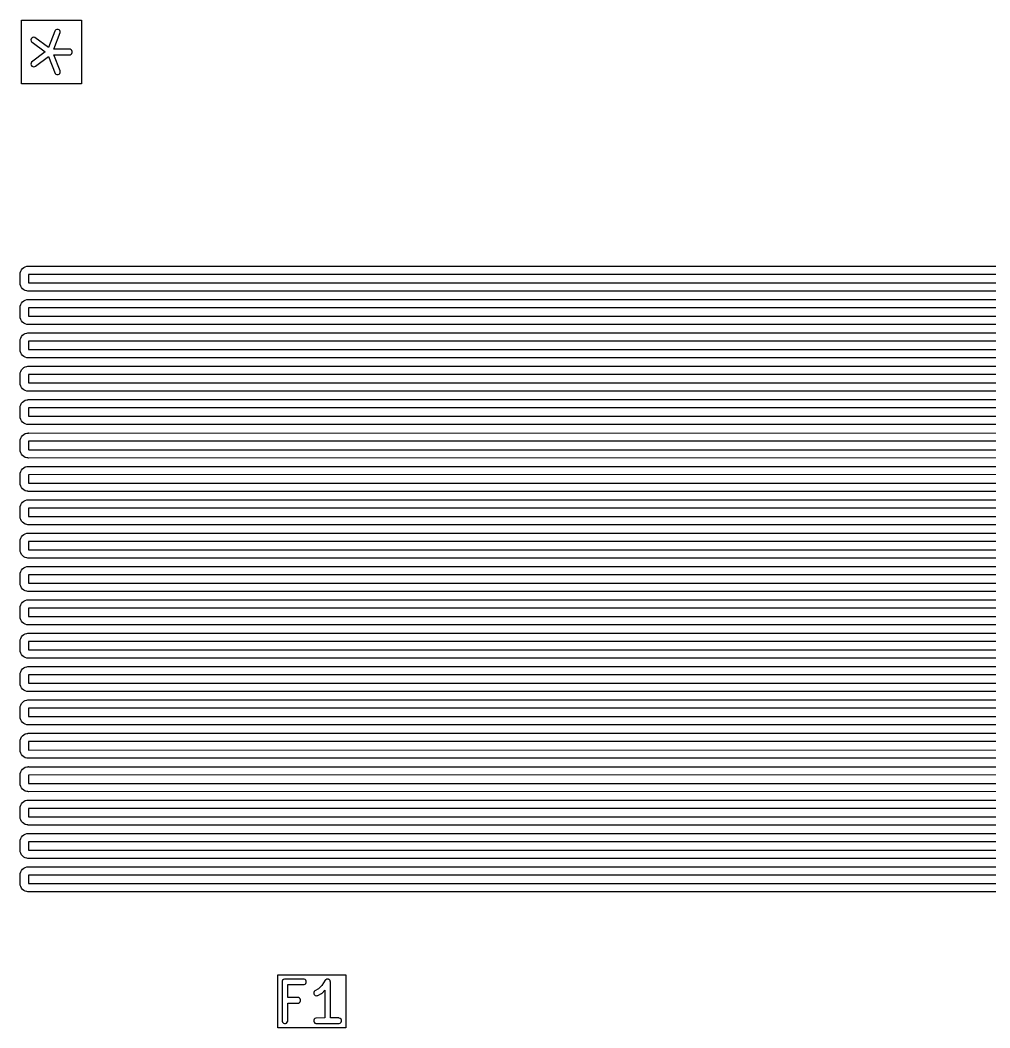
# Model space of a CAD drawing. Extents: x 3.6 to 38.5, y -23.2 to -2.8.
# Drawn here: x 3.6 to 21.03, y -23.2 to -5.08 of the extents above; entities that cross this region are included whole.
import ezdxf

# ---------------------------------------------------------------- set-up
doc = ezdxf.new("R2010")
doc.units = 0
doc.layers.add('BLACK', color=7, linetype='CONTINUOUS')

msp = doc.modelspace()

# ---------------------------------------------------------------- linework, layer by layer
at = {"layer": 'BLACK', "linetype": 'CONTINUOUS'}
for p, q in [((3.626821, -6.222965), (3.626821, -5.077035)), ((3.626821, -5.077035), (4.701977, -5.077035)), ((4.243702, -5.251625), (4.230076, -5.265587)), ((4.261633, -5.24394), (4.243702, -5.251625)), ((4.28114, -5.243702), (4.261633, -5.24394)), ((4.299255, -5.250948), (4.28114, -5.243702)), ((4.313217, -5.264574), (4.299255, -5.250948)), ((4.701977, -5.077035), (4.701977, -6.222965)), ((3.79833, -5.414095), (3.793488, -5.432993)), ((3.793488, -5.432993), (3.796247, -5.452305)), ((3.810036, -5.398487), (3.79833, -5.414095)), ((3.826823, -5.388547), (3.810036, -5.398487)), ((3.846135, -5.385788), (3.826823, -5.388547)), ((3.865033, -5.39063), (3.846135, -5.385788)), ((4.107515, -5.571501), (3.865033, -5.39063)), ((4.225561, -5.274287), (4.107515, -5.571501)), ((4.202491, -5.600743), (4.32114, -5.302012)), ((4.230076, -5.265587), (4.225561, -5.274287)), ((4.320902, -5.282504), (4.313217, -5.264574)), ((4.32114, -5.302012), (4.320902, -5.282504)), ((3.796247, -5.452305), (3.806187, -5.469092)), ((3.806187, -5.469092), (3.813414, -5.475714)), ((3.813414, -5.475714), (4.046573, -5.649631)), ((4.486271, -5.6), (4.202491, -5.600743)), ((4.496026, -5.600961), (4.486271, -5.6)), ((4.51405, -5.608427), (4.496026, -5.600961)), ((4.527844, -5.622221), (4.51405, -5.608427)), ((4.046573, -5.649631), (3.806187, -5.830908)), ((3.873414, -5.904286), (4.106769, -5.728312)), ((4.106769, -5.728312), (4.230076, -6.034413)), ((4.202086, -5.699808), (4.496026, -5.699039)), ((4.318409, -5.988574), (4.202086, -5.699808)), ((4.496026, -5.699039), (4.51405, -5.691573)), ((4.51405, -5.691573), (4.527844, -5.677779)), ((4.53531, -5.640245), (4.527844, -5.622221)), ((4.527844, -5.677779), (4.53531, -5.659755)), ((4.53531, -5.659755), (4.53531, -5.640245)), ((3.796247, -5.847695), (3.793488, -5.867007)), ((3.793488, -5.867007), (3.79833, -5.885905)), ((3.806187, -5.830908), (3.796247, -5.847695)), ((3.79833, -5.885905), (3.810036, -5.901513)), ((3.810036, -5.901513), (3.826823, -5.911453)), ((3.826823, -5.911453), (3.846135, -5.914212)), ((3.846135, -5.914212), (3.865033, -5.90937)), ((3.865033, -5.90937), (3.873414, -5.904286)), ((4.230076, -6.034413), (4.243702, -6.048375)), ((4.243702, -6.048375), (4.261633, -6.05606)), ((4.261633, -6.05606), (4.28114, -6.056298)), ((4.28114, -6.056298), (4.299255, -6.049052)), ((4.299255, -6.049052), (4.313217, -6.035426)), ((4.313217, -6.035426), (4.320902, -6.017496)), ((4.32114, -5.997988), (4.318409, -5.988574)), ((4.320902, -6.017496), (4.32114, -5.997988)), ((4.701977, -6.222965), (3.626821, -6.222965)), ((3.602882, -9.620736), (3.611418, -9.592597)), ((3.611418, -9.592597), (3.62528, -9.566664)), ((3.62528, -9.566664), (3.643934, -9.543934)), ((3.643934, -9.543934), (3.666664, -9.52528)), ((3.666664, -9.52528), (3.692597, -9.511418)), ((3.692597, -9.511418), (3.720736, -9.502882)), ((3.720736, -9.502882), (3.73831, -9.501151)), ((3.73831, -9.501151), (3.740211, -9.500642)), ((3.740211, -9.500642), (3.743481, -9.500641)), ((3.743481, -9.500641), (3.75, -9.5)), ((3.75, -9.5), (3.754463, -9.500641)), ((3.754463, -9.500641), (36.1, -9.5)), ((3.6, -9.65), (3.600642, -9.640211)), ((3.600586, -9.795922), (3.6, -9.65)), ((3.600642, -9.640211), (3.601151, -9.63831)), ((3.601151, -9.63831), (3.602882, -9.620736)), ((3.75, -9.65), (3.749413, -9.654077)), ((3.749413, -9.654077), (3.75, -9.8)), ((36.095536, -9.649358), (3.75, -9.65)), ((3.6, -9.8), (3.600586, -9.795922)), ((3.600628, -9.806379), (3.6, -9.8)), ((3.600642, -9.809789), (3.600628, -9.806379)), ((3.601151, -9.811689), (3.600642, -9.809789)), ((3.602882, -9.829264), (3.601151, -9.811689)), ((3.611418, -9.857403), (3.602882, -9.829264)), ((3.62528, -9.883336), (3.611418, -9.857403)), ((3.643934, -9.906066), (3.62528, -9.883336)), ((3.666664, -9.92472), (3.643934, -9.906066)), ((3.692597, -9.938582), (3.666664, -9.92472)), ((3.720736, -9.947118), (3.692597, -9.938582)), ((3.73831, -9.948848), (3.720736, -9.947118)), ((3.740211, -9.949358), (3.73831, -9.948848)), ((3.75, -9.95), (3.740211, -9.949358)), ((3.75, -9.8), (3.754463, -9.800641)), ((36.095536, -9.949358), (3.75, -9.95)), ((3.754463, -9.800641), (36.1, -9.8)), ((3.62528, -10.166664), (3.643934, -10.143934)), ((3.643934, -10.143934), (3.666664, -10.12528)), ((3.666664, -10.12528), (3.692597, -10.111418)), ((3.692597, -10.111418), (3.720736, -10.102882)), ((3.720736, -10.102882), (3.73831, -10.101151)), ((3.73831, -10.101151), (3.740211, -10.100642)), ((3.740211, -10.100642), (3.743481, -10.100641)), ((3.743481, -10.100641), (3.75, -10.1)), ((3.75, -10.1), (3.754463, -10.100641)), ((3.754463, -10.100641), (36.1, -10.1)), ((3.6, -10.25), (3.600642, -10.240211)), ((3.600586, -10.395922), (3.6, -10.25)), ((3.600642, -10.240211), (3.601151, -10.23831)), ((3.601151, -10.23831), (3.602882, -10.220736)), ((3.602882, -10.220736), (3.611418, -10.192597)), ((3.611418, -10.192597), (3.62528, -10.166664)), ((3.75, -10.25), (3.749413, -10.254077)), ((3.749413, -10.254077), (3.75, -10.4)), ((36.095536, -10.249358), (3.75, -10.25)), ((3.6, -10.4), (3.600586, -10.395922)), ((3.600628, -10.406379), (3.6, -10.4)), ((3.600642, -10.409789), (3.600628, -10.406379)), ((3.601151, -10.411689), (3.600642, -10.409789)), ((3.602882, -10.429264), (3.601151, -10.411689)), ((3.611418, -10.457403), (3.602882, -10.429264)), ((3.62528, -10.483336), (3.611418, -10.457403)), ((3.643934, -10.506066), (3.62528, -10.483336)), ((3.666664, -10.52472), (3.643934, -10.506066)), ((3.75, -10.4), (3.754463, -10.400641)), ((3.754463, -10.400641), (36.1, -10.4)), ((3.692597, -10.538582), (3.666664, -10.52472)), ((3.720736, -10.547118), (3.692597, -10.538582)), ((3.73831, -10.548848), (3.720736, -10.547118)), ((3.740211, -10.549358), (3.73831, -10.548848)), ((3.75, -10.55), (3.740211, -10.549358)), ((36.095536, -10.549358), (3.75, -10.55)), ((3.6, -10.85), (3.600642, -10.840211)), ((3.600586, -10.995922), (3.6, -10.85)), ((3.600642, -10.840211), (3.601151, -10.83831)), ((3.601151, -10.83831), (3.602882, -10.820736)), ((3.602882, -10.820736), (3.611418, -10.792597)), ((3.611418, -10.792597), (3.62528, -10.766664)), ((3.62528, -10.766664), (3.643934, -10.743934)), ((3.643934, -10.743934), (3.666664, -10.72528)), ((3.666664, -10.72528), (3.692597, -10.711418)), ((3.692597, -10.711418), (3.720736, -10.702882)), ((3.720736, -10.702882), (3.73831, -10.701151)), ((3.73831, -10.701151), (3.740211, -10.700642)), ((3.740211, -10.700642), (3.743481, -10.700641)), ((3.743481, -10.700641), (3.75, -10.7)), ((3.75, -10.85), (3.749413, -10.854077)), ((3.749413, -10.854077), (3.75, -11)), ((3.75, -10.7), (3.754463, -10.700641)), ((36.095536, -10.849358), (3.75, -10.85)), ((3.754463, -10.700641), (36.1, -10.7)), ((3.6, -11), (3.600586, -10.995922)), ((3.600628, -11.006379), (3.6, -11)), ((3.600642, -11.009789), (3.600628, -11.006379)), ((3.601151, -11.011689), (3.600642, -11.009789)), ((3.602882, -11.029264), (3.601151, -11.011689)), ((3.611418, -11.057403), (3.602882, -11.029264)), ((3.75, -11), (3.754463, -11.000641)), ((3.754463, -11.000641), (36.1, -11)), ((3.62528, -11.083336), (3.611418, -11.057403)), ((3.643934, -11.106066), (3.62528, -11.083336)), ((3.666664, -11.12472), (3.643934, -11.106066)), ((3.692597, -11.138582), (3.666664, -11.12472)), ((3.720736, -11.147118), (3.692597, -11.138582)), ((3.73831, -11.148848), (3.720736, -11.147118)), ((3.740211, -11.149358), (3.73831, -11.148848)), ((3.75, -11.15), (3.740211, -11.149358)), ((36.095536, -11.149358), (3.75, -11.15)), ((3.602882, -11.420736), (3.611418, -11.392597)), ((3.611418, -11.392597), (3.62528, -11.366664)), ((3.62528, -11.366664), (3.643934, -11.343934)), ((3.643934, -11.343934), (3.666664, -11.32528)), ((3.666664, -11.32528), (3.692597, -11.311418)), ((3.692597, -11.311418), (3.720736, -11.302882)), ((3.720736, -11.302882), (3.73831, -11.301151)), ((3.73831, -11.301151), (3.740211, -11.300642)), ((3.740211, -11.300642), (3.743481, -11.300641)), ((3.743481, -11.300641), (3.75, -11.3)), ((3.75, -11.3), (3.754463, -11.300641)), ((3.754463, -11.300641), (36.1, -11.3)), ((3.6, -11.45), (3.600642, -11.440211)), ((3.600586, -11.595922), (3.6, -11.45)), ((3.6, -11.6), (3.600586, -11.595922)), ((3.600642, -11.440211), (3.601151, -11.43831)), ((3.601151, -11.43831), (3.602882, -11.420736)), ((3.75, -11.45), (3.749413, -11.454077)), ((3.749413, -11.454077), (3.75, -11.6)), ((36.095536, -11.449358), (3.75, -11.45)), ((3.600628, -11.606379), (3.6, -11.6)), ((3.600642, -11.609789), (3.600628, -11.606379)), ((3.601151, -11.611689), (3.600642, -11.609789)), ((3.602882, -11.629264), (3.601151, -11.611689)), ((3.611418, -11.657403), (3.602882, -11.629264)), ((3.62528, -11.683336), (3.611418, -11.657403)), ((3.643934, -11.706066), (3.62528, -11.683336)), ((3.666664, -11.72472), (3.643934, -11.706066)), ((3.692597, -11.738582), (3.666664, -11.72472)), ((3.720736, -11.747118), (3.692597, -11.738582)), ((3.73831, -11.748848), (3.720736, -11.747118)), ((3.740211, -11.749358), (3.73831, -11.748848)), ((3.75, -11.75), (3.740211, -11.749358)), ((3.75, -11.6), (3.754463, -11.600641)), ((36.095536, -11.749358), (3.75, -11.75)), ((3.754463, -11.600641), (36.1, -11.6)), ((3.62528, -11.966664), (3.643934, -11.943934)), ((3.643934, -11.943934), (3.666664, -11.92528)), ((3.666664, -11.92528), (3.692597, -11.911418)), ((3.692597, -11.911418), (3.720736, -11.902882)), ((3.720736, -11.902882), (3.73831, -11.901151)), ((3.73831, -11.901151), (3.740211, -11.900642)), ((3.740211, -11.900642), (3.743481, -11.900641)), ((3.743481, -11.900641), (3.75, -11.9)), ((3.75, -11.9), (3.754463, -11.900641)), ((3.754463, -11.900641), (36.1, -11.9)), ((3.6, -12.05), (3.600642, -12.040211)), ((3.600586, -12.195922), (3.6, -12.05)), ((3.600642, -12.040211), (3.601151, -12.03831)), ((3.601151, -12.03831), (3.602882, -12.020736)), ((3.602882, -12.020736), (3.611418, -11.992597)), ((3.611418, -11.992597), (3.62528, -11.966664)), ((3.75, -12.05), (3.749413, -12.054077)), ((3.749413, -12.054077), (3.75, -12.2)), ((36.095536, -12.049358), (3.75, -12.05)), ((3.6, -12.2), (3.600586, -12.195922)), ((3.600628, -12.206379), (3.6, -12.2)), ((3.600642, -12.209789), (3.600628, -12.206379)), ((3.601151, -12.211689), (3.600642, -12.209789)), ((3.602882, -12.229264), (3.601151, -12.211689)), ((3.611418, -12.257403), (3.602882, -12.229264)), ((3.62528, -12.283336), (3.611418, -12.257403)), ((3.643934, -12.306066), (3.62528, -12.283336)), ((3.666664, -12.32472), (3.643934, -12.306066)), ((3.75, -12.2), (3.754463, -12.200641)), ((3.754463, -12.200641), (36.1, -12.2)), ((3.692597, -12.338582), (3.666664, -12.32472)), ((3.720736, -12.347118), (3.692597, -12.338582)), ((3.73831, -12.348848), (3.720736, -12.347118)), ((3.720736, -12.502882), (3.73831, -12.501151)), ((3.740211, -12.349358), (3.73831, -12.348848)), ((3.73831, -12.501151), (3.740211, -12.500642)), ((3.75, -12.35), (3.740211, -12.349358)), ((3.740211, -12.500642), (3.743481, -12.500641)), ((3.743481, -12.500641), (3.75, -12.5)), ((36.095536, -12.349358), (3.75, -12.35)), ((3.75, -12.5), (3.754463, -12.500641)), ((3.754463, -12.500641), (36.1, -12.5)), ((3.6, -12.65), (3.600642, -12.640211)), ((3.600586, -12.795922), (3.6, -12.65)), ((3.600642, -12.640211), (3.601151, -12.63831)), ((3.601151, -12.63831), (3.602882, -12.620736)), ((3.602882, -12.620736), (3.611418, -12.592597)), ((3.611418, -12.592597), (3.62528, -12.566664)), ((3.62528, -12.566664), (3.643934, -12.543934)), ((3.643934, -12.543934), (3.666664, -12.52528)), ((3.666664, -12.52528), (3.692597, -12.511418)), ((3.692597, -12.511418), (3.720736, -12.502882)), ((3.75, -12.65), (3.749413, -12.654077)), ((3.749413, -12.654077), (3.75, -12.8)), ((36.095536, -12.649358), (3.75, -12.65)), ((3.6, -12.8), (3.600586, -12.795922)), ((3.600628, -12.806379), (3.6, -12.8)), ((3.600642, -12.809789), (3.600628, -12.806379)), ((3.601151, -12.811689), (3.600642, -12.809789)), ((3.602882, -12.829264), (3.601151, -12.811689)), ((3.611418, -12.857403), (3.602882, -12.829264)), ((3.62528, -12.883336), (3.611418, -12.857403)), ((3.75, -12.8), (3.754463, -12.800641)), ((3.754463, -12.800641), (36.1, -12.8)), ((3.643934, -12.906066), (3.62528, -12.883336)), ((3.666664, -12.92472), (3.643934, -12.906066)), ((3.692597, -12.938582), (3.666664, -12.92472)), ((3.720736, -12.947118), (3.692597, -12.938582)), ((3.73831, -12.948848), (3.720736, -12.947118)), ((3.740211, -12.949358), (3.73831, -12.948848)), ((3.75, -12.95), (3.740211, -12.949358)), ((36.095536, -12.949358), (3.75, -12.95)), ((3.601151, -13.23831), (3.602882, -13.220736)), ((3.602882, -13.220736), (3.611418, -13.192597)), ((3.611418, -13.192597), (3.62528, -13.166664)), ((3.62528, -13.166664), (3.643934, -13.143934)), ((3.643934, -13.143934), (3.666664, -13.12528)), ((3.666664, -13.12528), (3.692597, -13.111418)), ((3.692597, -13.111418), (3.720736, -13.102882)), ((3.720736, -13.102882), (3.73831, -13.101151)), ((3.73831, -13.101151), (3.740211, -13.100642)), ((3.740211, -13.100642), (3.743481, -13.100641)), ((3.743481, -13.100641), (3.75, -13.1)), ((3.75, -13.1), (3.754463, -13.100641)), ((3.754463, -13.100641), (36.1, -13.1)), ((3.6, -13.25), (3.600642, -13.240211)), ((3.600586, -13.395922), (3.6, -13.25)), ((3.6, -13.4), (3.600586, -13.395922)), ((3.600628, -13.406379), (3.6, -13.4)), ((3.600642, -13.409789), (3.600628, -13.406379)), ((3.600642, -13.240211), (3.601151, -13.23831)), ((3.75, -13.25), (3.749413, -13.254077)), ((3.749413, -13.254077), (3.75, -13.4)), ((36.095536, -13.249358), (3.75, -13.25)), ((3.75, -13.4), (3.754463, -13.400641)), ((3.754463, -13.400641), (36.1, -13.4)), ((3.601151, -13.411689), (3.600642, -13.409789)), ((3.602882, -13.429264), (3.601151, -13.411689)), ((3.611418, -13.457403), (3.602882, -13.429264)), ((3.62528, -13.483336), (3.611418, -13.457403)), ((3.643934, -13.506066), (3.62528, -13.483336)), ((3.666664, -13.52472), (3.643934, -13.506066)), ((3.692597, -13.538582), (3.666664, -13.52472)), ((3.720736, -13.547118), (3.692597, -13.538582)), ((3.73831, -13.548848), (3.720736, -13.547118)), ((3.740211, -13.549358), (3.73831, -13.548848)), ((3.75, -13.55), (3.740211, -13.549358)), ((36.095536, -13.549358), (3.75, -13.55)), ((3.611418, -13.792597), (3.62528, -13.766664)), ((3.62528, -13.766664), (3.643934, -13.743934)), ((3.643934, -13.743934), (3.666664, -13.72528)), ((3.666664, -13.72528), (3.692597, -13.711418)), ((3.692597, -13.711418), (3.720736, -13.702882)), ((3.720736, -13.702882), (3.73831, -13.701151)), ((3.73831, -13.701151), (3.740211, -13.700642)), ((3.740211, -13.700642), (3.743481, -13.700641)), ((3.743481, -13.700641), (3.75, -13.7)), ((3.75, -13.7), (3.754463, -13.700641)), ((3.754463, -13.700641), (36.1, -13.7)), ((3.6, -13.85), (3.600642, -13.840211)), ((3.600586, -13.995922), (3.6, -13.85)), ((3.600642, -13.840211), (3.601151, -13.83831)), ((3.601151, -13.83831), (3.602882, -13.820736)), ((3.602882, -13.820736), (3.611418, -13.792597)), ((3.75, -13.85), (3.749413, -13.854077)), ((3.749413, -13.854077), (3.75, -14)), ((36.095536, -13.849358), (3.75, -13.85)), ((3.6, -14), (3.600586, -13.995922)), ((3.600628, -14.006379), (3.6, -14)), ((3.600642, -14.009789), (3.600628, -14.006379)), ((3.601151, -14.011689), (3.600642, -14.009789)), ((3.602882, -14.029264), (3.601151, -14.011689)), ((3.611418, -14.057403), (3.602882, -14.029264)), ((3.62528, -14.083336), (3.611418, -14.057403)), ((3.643934, -14.106066), (3.62528, -14.083336)), ((3.666664, -14.12472), (3.643934, -14.106066)), ((3.692597, -14.138582), (3.666664, -14.12472)), ((3.75, -14), (3.754463, -14.000641)), ((3.754463, -14.000641), (36.1, -14)), ((3.666664, -14.32528), (3.692597, -14.311418)), ((3.720736, -14.147118), (3.692597, -14.138582)), ((3.692597, -14.311418), (3.720736, -14.302882)), ((3.73831, -14.148848), (3.720736, -14.147118)), ((3.720736, -14.302882), (3.73831, -14.301151)), ((3.740211, -14.149358), (3.73831, -14.148848)), ((3.73831, -14.301151), (3.740211, -14.300642)), ((3.75, -14.15), (3.740211, -14.149358)), ((3.740211, -14.300642), (3.743481, -14.300641)), ((3.743481, -14.300641), (3.75, -14.3)), ((36.095536, -14.149358), (3.75, -14.15)), ((3.75, -14.3), (3.754463, -14.300641)), ((3.754463, -14.300641), (36.1, -14.3)), ((3.6, -14.45), (3.600642, -14.440211)), ((3.600586, -14.595922), (3.6, -14.45)), ((3.600642, -14.440211), (3.601151, -14.43831)), ((3.601151, -14.43831), (3.602882, -14.420736)), ((3.602882, -14.420736), (3.611418, -14.392597)), ((3.611418, -14.392597), (3.62528, -14.366664)), ((3.62528, -14.366664), (3.643934, -14.343934)), ((3.643934, -14.343934), (3.666664, -14.32528)), ((3.75, -14.45), (3.749413, -14.454077)), ((3.749413, -14.454077), (3.75, -14.6)), ((36.095536, -14.449358), (3.75, -14.45)), ((3.6, -14.6), (3.600586, -14.595922)), ((3.600628, -14.606379), (3.6, -14.6)), ((3.600642, -14.609789), (3.600628, -14.606379)), ((3.601151, -14.611689), (3.600642, -14.609789)), ((3.602882, -14.629264), (3.601151, -14.611689)), ((3.611418, -14.657403), (3.602882, -14.629264)), ((3.62528, -14.683336), (3.611418, -14.657403)), ((3.75, -14.6), (3.754463, -14.600641)), ((3.754463, -14.600641), (36.1, -14.6)), ((3.643934, -14.706066), (3.62528, -14.683336)), ((3.666664, -14.72472), (3.643934, -14.706066)), ((3.692597, -14.738582), (3.666664, -14.72472)), ((3.720736, -14.747118), (3.692597, -14.738582)), ((3.73831, -14.748848), (3.720736, -14.747118)), ((3.740211, -14.749358), (3.73831, -14.748848)), ((3.75, -14.75), (3.740211, -14.749358)), ((36.095536, -14.749358), (3.75, -14.75)), ((3.600642, -15.040211), (3.601151, -15.03831)), ((3.601151, -15.03831), (3.602882, -15.020736)), ((3.602882, -15.020736), (3.611418, -14.992597)), ((3.611418, -14.992597), (3.62528, -14.966664)), ((3.62528, -14.966664), (3.643934, -14.943934)), ((3.643934, -14.943934), (3.666664, -14.92528)), ((3.666664, -14.92528), (3.692597, -14.911418)), ((3.692597, -14.911418), (3.720736, -14.902882)), ((3.720736, -14.902882), (3.73831, -14.901151)), ((3.73831, -14.901151), (3.740211, -14.900642)), ((3.740211, -14.900642), (3.743481, -14.900641)), ((3.743481, -14.900641), (3.75, -14.9)), ((3.75, -14.9), (3.754463, -14.900641)), ((3.754463, -14.900641), (36.1, -14.9)), ((3.6, -15.05), (3.600642, -15.040211)), ((3.600586, -15.195922), (3.6, -15.05)), ((3.6, -15.2), (3.600586, -15.195922)), ((3.600628, -15.206379), (3.6, -15.2)), ((3.600642, -15.209789), (3.600628, -15.206379)), ((3.601151, -15.211689), (3.600642, -15.209789)), ((3.602882, -15.229264), (3.601151, -15.211689)), ((3.75, -15.05), (3.749413, -15.054077)), ((3.749413, -15.054077), (3.75, -15.2)), ((36.095536, -15.049358), (3.75, -15.05)), ((3.75, -15.2), (3.754463, -15.200641)), ((3.754463, -15.200641), (36.1, -15.2)), ((3.611418, -15.257403), (3.602882, -15.229264)), ((3.62528, -15.283336), (3.611418, -15.257403)), ((3.643934, -15.306066), (3.62528, -15.283336)), ((3.666664, -15.32472), (3.643934, -15.306066)), ((3.692597, -15.338582), (3.666664, -15.32472)), ((3.720736, -15.347118), (3.692597, -15.338582)), ((3.73831, -15.348848), (3.720736, -15.347118)), ((3.740211, -15.349358), (3.73831, -15.348848)), ((3.75, -15.35), (3.740211, -15.349358)), ((36.095536, -15.349358), (3.75, -15.35)), ((3.611418, -15.592597), (3.62528, -15.566664)), ((3.62528, -15.566664), (3.643934, -15.543934)), ((3.643934, -15.543934), (3.666664, -15.52528)), ((3.666664, -15.52528), (3.692597, -15.511418)), ((3.692597, -15.511418), (3.720736, -15.502882)), ((3.720736, -15.502882), (3.73831, -15.501151)), ((3.73831, -15.501151), (3.740211, -15.500642)), ((3.740211, -15.500642), (3.743481, -15.500641)), ((3.743481, -15.500641), (3.75, -15.5)), ((3.75, -15.5), (3.754463, -15.500641)), ((3.754463, -15.500641), (36.1, -15.5)), ((3.6, -15.65), (3.600642, -15.640211)), ((3.600586, -15.795922), (3.6, -15.65)), ((3.600642, -15.640211), (3.601151, -15.63831)), ((3.601151, -15.63831), (3.602882, -15.620736)), ((3.602882, -15.620736), (3.611418, -15.592597)), ((3.75, -15.65), (3.749413, -15.654077)), ((3.749413, -15.654077), (3.75, -15.8)), ((36.095536, -15.649358), (3.75, -15.65)), ((3.6, -15.8), (3.600586, -15.795922)), ((3.600628, -15.806379), (3.6, -15.8)), ((3.600642, -15.809789), (3.600628, -15.806379)), ((3.601151, -15.811689), (3.600642, -15.809789)), ((3.602882, -15.829264), (3.601151, -15.811689)), ((3.611418, -15.857403), (3.602882, -15.829264)), ((3.62528, -15.883336), (3.611418, -15.857403)), ((3.643934, -15.906066), (3.62528, -15.883336)), ((3.666664, -15.92472), (3.643934, -15.906066)), ((3.692597, -15.938582), (3.666664, -15.92472)), ((3.720736, -15.947118), (3.692597, -15.938582)), ((3.75, -15.8), (3.754463, -15.800641)), ((3.754463, -15.800641), (36.1, -15.8)), ((3.643934, -16.143934), (3.666664, -16.12528)), ((3.666664, -16.12528), (3.692597, -16.111418)), ((3.692597, -16.111418), (3.720736, -16.102882)), ((3.73831, -15.948848), (3.720736, -15.947118)), ((3.720736, -16.102882), (3.73831, -16.101151)), ((3.740211, -15.949358), (3.73831, -15.948848)), ((3.73831, -16.101151), (3.740211, -16.100642)), ((3.75, -15.95), (3.740211, -15.949358)), ((3.740211, -16.100642), (3.743481, -16.100641)), ((3.743481, -16.100641), (3.75, -16.1)), ((36.095536, -15.949358), (3.75, -15.95)), ((3.75, -16.1), (3.754463, -16.100641)), ((3.754463, -16.100641), (36.1, -16.1)), ((3.6, -16.25), (3.600642, -16.240211)), ((3.600586, -16.395922), (3.6, -16.25)), ((3.600642, -16.240211), (3.601151, -16.23831)), ((3.601151, -16.23831), (3.602882, -16.220736)), ((3.602882, -16.220736), (3.611418, -16.192597)), ((3.611418, -16.192597), (3.62528, -16.166664)), ((3.62528, -16.166664), (3.643934, -16.143934)), ((3.75, -16.25), (3.749413, -16.254077)), ((3.749413, -16.254077), (3.75, -16.4)), ((36.095536, -16.249358), (3.75, -16.25)), ((3.6, -16.4), (3.600586, -16.395922)), ((3.600628, -16.406379), (3.6, -16.4)), ((3.600642, -16.409789), (3.600628, -16.406379)), ((3.601151, -16.411689), (3.600642, -16.409789)), ((3.602882, -16.429264), (3.601151, -16.411689)), ((3.611418, -16.457403), (3.602882, -16.429264)), ((3.62528, -16.483336), (3.611418, -16.457403)), ((3.643934, -16.506066), (3.62528, -16.483336)), ((3.75, -16.4), (3.754463, -16.400641)), ((3.754463, -16.400641), (36.1, -16.4)), ((3.666664, -16.52472), (3.643934, -16.506066)), ((3.692597, -16.538582), (3.666664, -16.52472)), ((3.720736, -16.547118), (3.692597, -16.538582)), ((3.73831, -16.548848), (3.720736, -16.547118)), ((3.740211, -16.549358), (3.73831, -16.548848)), ((3.75, -16.55), (3.740211, -16.549358)), ((36.095536, -16.549358), (3.75, -16.55)), ((3.6, -16.85), (3.600642, -16.840211)), ((3.600586, -16.995922), (3.6, -16.85)), ((3.600642, -16.840211), (3.601151, -16.83831)), ((3.601151, -16.83831), (3.602882, -16.820736)), ((3.602882, -16.820736), (3.611418, -16.792597)), ((3.611418, -16.792597), (3.62528, -16.766664)), ((3.62528, -16.766664), (3.643934, -16.743934)), ((3.643934, -16.743934), (3.666664, -16.72528)), ((3.666664, -16.72528), (3.692597, -16.711418)), ((3.692597, -16.711418), (3.720736, -16.702882)), ((3.720736, -16.702882), (3.73831, -16.701151)), ((3.73831, -16.701151), (3.740211, -16.700642)), ((3.740211, -16.700642), (3.743481, -16.700641)), ((3.743481, -16.700641), (3.75, -16.7)), ((3.75, -16.85), (3.749413, -16.854077)), ((3.75, -16.7), (3.754463, -16.700641)), ((36.095536, -16.849358), (3.75, -16.85)), ((3.754463, -16.700641), (36.1, -16.7)), ((3.6, -17), (3.600586, -16.995922)), ((3.600628, -17.006379), (3.6, -17)), ((3.600642, -17.009789), (3.600628, -17.006379)), ((3.601151, -17.011689), (3.600642, -17.009789)), ((3.602882, -17.029264), (3.601151, -17.011689)), ((3.611418, -17.057403), (3.602882, -17.029264)), ((3.749413, -16.854077), (3.75, -17)), ((3.75, -17), (3.754463, -17.000641)), ((3.754463, -17.000641), (36.1, -17)), ((3.62528, -17.083336), (3.611418, -17.057403)), ((3.643934, -17.106066), (3.62528, -17.083336)), ((3.666664, -17.12472), (3.643934, -17.106066)), ((3.692597, -17.138582), (3.666664, -17.12472)), ((3.720736, -17.147118), (3.692597, -17.138582)), ((3.73831, -17.148848), (3.720736, -17.147118)), ((3.740211, -17.149358), (3.73831, -17.148848)), ((3.75, -17.15), (3.740211, -17.149358)), ((36.095536, -17.149358), (3.75, -17.15)), ((3.602882, -17.420736), (3.611418, -17.392597)), ((3.611418, -17.392597), (3.62528, -17.366664)), ((3.62528, -17.366664), (3.643934, -17.343934)), ((3.643934, -17.343934), (3.666664, -17.32528)), ((3.666664, -17.32528), (3.692597, -17.311418)), ((3.692597, -17.311418), (3.720736, -17.302882)), ((3.720736, -17.302882), (3.73831, -17.301151)), ((3.73831, -17.301151), (3.740211, -17.300642)), ((3.740211, -17.300642), (3.743481, -17.300641)), ((3.743481, -17.300641), (3.75, -17.3)), ((3.75, -17.3), (3.754463, -17.300641)), ((3.754463, -17.300641), (36.1, -17.3)), ((3.6, -17.45), (3.600642, -17.440211)), ((3.600586, -17.595922), (3.6, -17.45)), ((3.600642, -17.440211), (3.601151, -17.43831)), ((3.601151, -17.43831), (3.602882, -17.420736)), ((3.75, -17.45), (3.749413, -17.454077)), ((3.749413, -17.454077), (3.75, -17.6)), ((36.095536, -17.449358), (3.75, -17.45)), ((3.6, -17.6), (3.600586, -17.595922)), ((3.600628, -17.606379), (3.6, -17.6)), ((3.600642, -17.609789), (3.600628, -17.606379)), ((3.601151, -17.611689), (3.600642, -17.609789)), ((3.602882, -17.629264), (3.601151, -17.611689)), ((3.611418, -17.657403), (3.602882, -17.629264)), ((3.62528, -17.683336), (3.611418, -17.657403)), ((3.643934, -17.706066), (3.62528, -17.683336)), ((3.666664, -17.72472), (3.643934, -17.706066)), ((3.692597, -17.738582), (3.666664, -17.72472)), ((3.720736, -17.747118), (3.692597, -17.738582)), ((3.73831, -17.748848), (3.720736, -17.747118)), ((3.740211, -17.749358), (3.73831, -17.748848)), ((3.75, -17.75), (3.740211, -17.749358)), ((3.75, -17.6), (3.754463, -17.600641)), ((36.095536, -17.749358), (3.75, -17.75)), ((3.754463, -17.600641), (36.1, -17.6)), ((3.643934, -17.943934), (3.666664, -17.92528)), ((3.666664, -17.92528), (3.692597, -17.911418)), ((3.692597, -17.911418), (3.720736, -17.902882)), ((3.720736, -17.902882), (3.73831, -17.901151)), ((3.73831, -17.901151), (3.740211, -17.900642)), ((3.740211, -17.900642), (3.743481, -17.900641)), ((3.743481, -17.900641), (3.75, -17.9)), ((3.75, -17.9), (3.754463, -17.900641)), ((3.754463, -17.900641), (36.1, -17.9)), ((3.6, -18.05), (3.600642, -18.040211)), ((3.600586, -18.195922), (3.6, -18.05)), ((3.600642, -18.040211), (3.601151, -18.03831)), ((3.601151, -18.03831), (3.602882, -18.020736)), ((3.602882, -18.020736), (3.611418, -17.992597)), ((3.611418, -17.992597), (3.62528, -17.966664)), ((3.62528, -17.966664), (3.643934, -17.943934)), ((3.75, -18.05), (3.749413, -18.054077)), ((3.749413, -18.054077), (3.75, -18.2)), ((36.095536, -18.049358), (3.75, -18.05)), ((3.6, -18.2), (3.600586, -18.195922)), ((3.600628, -18.206379), (3.6, -18.2)), ((3.600642, -18.209789), (3.600628, -18.206379)), ((3.601151, -18.211689), (3.600642, -18.209789)), ((3.602882, -18.229264), (3.601151, -18.211689)), ((3.611418, -18.257403), (3.602882, -18.229264)), ((3.62528, -18.283336), (3.611418, -18.257403)), ((3.643934, -18.306066), (3.62528, -18.283336)), ((3.75, -18.2), (3.754463, -18.200641)), ((3.754463, -18.200641), (36.1, -18.2)), ((3.666664, -18.32472), (3.643934, -18.306066)), ((3.692597, -18.338582), (3.666664, -18.32472)), ((3.720736, -18.347118), (3.692597, -18.338582)), ((3.73831, -18.348848), (3.720736, -18.347118)), ((3.740211, -18.349358), (3.73831, -18.348848)), ((3.75, -18.35), (3.740211, -18.349358)), ((36.095536, -18.349358), (3.75, -18.35)), ((3.6, -18.65), (3.600642, -18.640211)), ((3.600586, -18.795922), (3.6, -18.65)), ((3.600642, -18.640211), (3.601151, -18.63831)), ((3.601151, -18.63831), (3.602882, -18.620736)), ((3.602882, -18.620736), (3.611418, -18.592597)), ((3.611418, -18.592597), (3.62528, -18.566664)), ((3.62528, -18.566664), (3.643934, -18.543934)), ((3.643934, -18.543934), (3.666664, -18.52528)), ((3.666664, -18.52528), (3.692597, -18.511418)), ((3.692597, -18.511418), (3.720736, -18.502882)), ((3.720736, -18.502882), (3.73831, -18.501151)), ((3.73831, -18.501151), (3.740211, -18.500642)), ((3.740211, -18.500642), (3.743481, -18.500641)), ((3.743481, -18.500641), (3.75, -18.5)), ((3.75, -18.65), (3.749413, -18.654077)), ((3.749413, -18.654077), (3.75, -18.8)), ((3.75, -18.5), (3.754463, -18.500641)), ((36.095536, -18.649358), (3.75, -18.65)), ((3.754463, -18.500641), (36.1, -18.5)), ((3.6, -18.8), (3.600586, -18.795922)), ((3.600628, -18.806379), (3.6, -18.8)), ((3.600642, -18.809789), (3.600628, -18.806379)), ((3.601151, -18.811689), (3.600642, -18.809789)), ((3.602882, -18.829264), (3.601151, -18.811689)), ((3.611418, -18.857403), (3.602882, -18.829264)), ((3.75, -18.8), (3.754463, -18.800641)), ((3.754463, -18.800641), (36.1, -18.8)), ((3.62528, -18.883336), (3.611418, -18.857403)), ((3.643934, -18.906066), (3.62528, -18.883336)), ((3.666664, -18.92472), (3.643934, -18.906066)), ((3.692597, -18.938582), (3.666664, -18.92472)), ((3.720736, -18.947118), (3.692597, -18.938582)), ((3.73831, -18.948848), (3.720736, -18.947118)), ((3.740211, -18.949358), (3.73831, -18.948848)), ((3.75, -18.95), (3.740211, -18.949358)), ((36.095536, -18.949358), (3.75, -18.95)), ((3.602882, -19.220736), (3.611418, -19.192597)), ((3.611418, -19.192597), (3.62528, -19.166664)), ((3.62528, -19.166664), (3.643934, -19.143934)), ((3.643934, -19.143934), (3.666664, -19.12528)), ((3.666664, -19.12528), (3.692597, -19.111418)), ((3.692597, -19.111418), (3.720736, -19.102882)), ((3.720736, -19.102882), (3.73831, -19.101151)), ((3.73831, -19.101151), (3.740211, -19.100642)), ((3.740211, -19.100642), (3.743481, -19.100641)), ((3.743481, -19.100641), (3.75, -19.1)), ((3.75, -19.1), (3.754463, -19.100641)), ((3.754463, -19.100641), (36.1, -19.1)), ((3.6, -19.25), (3.600642, -19.240211)), ((3.600586, -19.395922), (3.6, -19.25)), ((3.600642, -19.240211), (3.601151, -19.23831)), ((3.601151, -19.23831), (3.602882, -19.220736)), ((3.75, -19.25), (3.749413, -19.254077)), ((3.749413, -19.254077), (3.75, -19.4)), ((36.095536, -19.249358), (3.75, -19.25)), ((3.6, -19.4), (3.600586, -19.395922)), ((3.600628, -19.406379), (3.6, -19.4)), ((3.600642, -19.409789), (3.600628, -19.406379)), ((3.601151, -19.411689), (3.600642, -19.409789)), ((3.602882, -19.429264), (3.601151, -19.411689)), ((3.611418, -19.457403), (3.602882, -19.429264)), ((3.62528, -19.483336), (3.611418, -19.457403)), ((3.643934, -19.506066), (3.62528, -19.483336)), ((3.666664, -19.52472), (3.643934, -19.506066)), ((3.692597, -19.538582), (3.666664, -19.52472)), ((3.720736, -19.547118), (3.692597, -19.538582)), ((3.73831, -19.548848), (3.720736, -19.547118)), ((3.740211, -19.549358), (3.73831, -19.548848)), ((3.75, -19.55), (3.740211, -19.549358)), ((3.75, -19.4), (3.754463, -19.400641)), ((36.095536, -19.549358), (3.75, -19.55)), ((3.754463, -19.400641), (36.1, -19.4)), ((3.62528, -19.766664), (3.643934, -19.743934)), ((3.643934, -19.743934), (3.666664, -19.72528)), ((3.666664, -19.72528), (3.692597, -19.711418)), ((3.692597, -19.711418), (3.720736, -19.702882)), ((3.720736, -19.702882), (3.73831, -19.701151)), ((3.73831, -19.701151), (3.740211, -19.700642)), ((3.740211, -19.700642), (3.743481, -19.700641)), ((3.743481, -19.700641), (3.75, -19.7)), ((3.75, -19.7), (3.754463, -19.700641)), ((3.754463, -19.700641), (36.1, -19.7)), ((3.6, -19.85), (3.600642, -19.840211)), ((3.600586, -19.995922), (3.6, -19.85)), ((3.600642, -19.840211), (3.601151, -19.83831)), ((3.601151, -19.83831), (3.602882, -19.820736)), ((3.602882, -19.820736), (3.611418, -19.792597)), ((3.611418, -19.792597), (3.62528, -19.766664)), ((3.75, -19.85), (3.749413, -19.854077)), ((3.749413, -19.854077), (3.75, -20)), ((36.095536, -19.849358), (3.75, -19.85)), ((3.6, -20), (3.600586, -19.995922)), ((3.600628, -20.006379), (3.6, -20)), ((3.600642, -20.009789), (3.600628, -20.006379)), ((3.601151, -20.011689), (3.600642, -20.009789)), ((3.602882, -20.029264), (3.601151, -20.011689)), ((3.611418, -20.057403), (3.602882, -20.029264)), ((3.62528, -20.083336), (3.611418, -20.057403)), ((3.643934, -20.106066), (3.62528, -20.083336)), ((3.666664, -20.12472), (3.643934, -20.106066)), ((3.75, -20), (3.754463, -20.000641)), ((3.754463, -20.000641), (36.1, -20)), ((3.692597, -20.138582), (3.666664, -20.12472)), ((3.720736, -20.147118), (3.692597, -20.138582)), ((3.73831, -20.148848), (3.720736, -20.147118)), ((3.740211, -20.149358), (3.73831, -20.148848)), ((3.75, -20.15), (3.740211, -20.149358)), ((36.095536, -20.149358), (3.75, -20.15)), ((3.6, -20.45), (3.600642, -20.440211)), ((3.600586, -20.595922), (3.6, -20.45)), ((3.600642, -20.440211), (3.601151, -20.43831)), ((3.601151, -20.43831), (3.602882, -20.420736)), ((3.602882, -20.420736), (3.611418, -20.392597)), ((3.611418, -20.392597), (3.62528, -20.366664)), ((3.62528, -20.366664), (3.643934, -20.343934)), ((3.643934, -20.343934), (3.666664, -20.32528)), ((3.666664, -20.32528), (3.692597, -20.311418)), ((3.692597, -20.311418), (3.720736, -20.302882)), ((3.720736, -20.302882), (3.73831, -20.301151)), ((3.73831, -20.301151), (3.740211, -20.300642)), ((3.740211, -20.300642), (3.743481, -20.300641)), ((3.743481, -20.300641), (3.75, -20.3)), ((3.75, -20.45), (3.749413, -20.454077)), ((3.749413, -20.454077), (3.75, -20.6)), ((3.75, -20.3), (3.754463, -20.300641)), ((36.095536, -20.449358), (3.75, -20.45)), ((3.754463, -20.300641), (36.1, -20.3)), ((3.6, -20.6), (3.600586, -20.595922)), ((3.600628, -20.606379), (3.6, -20.6)), ((3.600642, -20.609789), (3.600628, -20.606379)), ((3.601151, -20.611689), (3.600642, -20.609789)), ((3.602882, -20.629264), (3.601151, -20.611689)), ((3.611418, -20.657403), (3.602882, -20.629264)), ((3.75, -20.6), (3.754463, -20.600641)), ((3.754463, -20.600641), (36.1, -20.6)), ((3.62528, -20.683336), (3.611418, -20.657403)), ((3.643934, -20.706066), (3.62528, -20.683336)), ((3.666664, -20.72472), (3.643934, -20.706066)), ((3.692597, -20.738582), (3.666664, -20.72472)), ((3.720736, -20.747118), (3.692597, -20.738582)), ((3.73831, -20.748848), (3.720736, -20.747118)), ((3.740211, -20.749358), (3.73831, -20.748848)), ((3.75, -20.75), (3.740211, -20.749358)), ((36.095536, -20.749358), (3.75, -20.75)), ((8.230555, -23.196411), (8.230555, -22.240855)), ((8.230555, -22.240855), (9.451817, -22.240855)), ((9.451817, -22.240855), (9.451817, -23.196411)), ((8.309294, -22.358878), (8.308333, -22.368633)), ((8.308333, -22.368633), (8.309294, -23.078388)), ((8.31676, -22.340854), (8.309294, -22.358878)), ((8.330554, -22.32706), (8.31676, -22.340854)), ((8.348578, -22.319594), (8.330554, -22.32706)), ((8.691667, -22.318633), (8.348578, -22.319594)), ((8.407452, -22.418495), (8.701422, -22.417672)), ((8.407769, -22.652692), (8.407452, -22.418495)), ((8.701422, -22.319594), (8.691667, -22.318633)), ((8.719446, -22.32706), (8.701422, -22.319594)), ((8.701422, -22.417672), (8.719446, -22.410206)), ((8.73324, -22.340854), (8.719446, -22.32706)), ((8.719446, -22.410206), (8.73324, -22.396412)), ((8.740706, -22.358878), (8.73324, -22.340854)), ((8.73324, -22.396412), (8.740706, -22.378388)), ((8.740706, -22.378388), (8.740706, -22.358878)), ((9.022419, -22.433847), (8.964095, -22.493258)), ((9.083397, -22.340898), (9.022419, -22.433847)), ((9.08342, -22.340868), (9.083397, -22.340898)), ((9.083427, -22.340854), (9.08342, -22.340868)), ((9.08346, -22.34082), (9.083427, -22.340854)), ((9.089608, -22.333315), (9.08346, -22.34082)), ((9.093719, -22.330561), (9.089608, -22.333315)), ((9.097221, -22.32706), (9.093719, -22.330561)), ((9.101747, -22.325184), (9.097221, -22.32706)), ((9.105818, -22.322459), (9.101747, -22.325184)), ((9.110672, -22.321488), (9.105818, -22.322459)), ((9.115245, -22.319594), (9.110672, -22.321488)), ((9.120142, -22.319594), (9.115245, -22.319594)), ((9.124947, -22.318633), (9.120142, -22.319594)), ((9.129805, -22.319594), (9.124947, -22.318633)), ((9.134755, -22.319594), (9.129805, -22.319594)), ((9.13928, -22.321468), (9.134755, -22.319594)), ((9.144085, -22.322419), (9.13928, -22.321468)), ((9.148204, -22.325165), (9.144085, -22.322419)), ((9.152779, -22.32706), (9.148204, -22.325165)), ((9.156242, -22.330523), (9.152779, -22.32706)), ((9.160319, -22.333241), (9.156242, -22.330523)), ((9.163073, -22.337354), (9.160319, -22.333241)), ((9.166573, -22.340854), (9.163073, -22.337354)), ((9.168447, -22.345379), (9.166573, -22.340854)), ((9.171174, -22.349451), (9.168447, -22.345379)), ((9.172144, -22.354305), (9.171174, -22.349451)), ((9.174039, -22.358878), (9.172144, -22.354305)), ((9.174045, -22.363808), (9.174039, -22.358878)), ((9.175, -22.36858), (9.174045, -22.363808)), ((9.174058, -22.373339), (9.175, -22.36858)), ((9.174932, -23.018984), (9.174058, -22.373339)), ((8.881562, -22.543872), (8.875393, -22.562378)), ((8.875393, -22.562378), (8.876776, -22.581838)), ((8.876776, -22.581838), (8.885501, -22.599289)), ((8.894344, -22.529134), (8.881562, -22.543872)), ((8.885501, -22.599289), (8.900239, -22.612071)), ((8.964095, -22.493258), (8.894344, -22.529134)), ((8.900239, -22.612071), (8.918745, -22.61824)), ((8.918745, -22.61824), (8.938205, -22.616857)), ((8.938205, -22.616857), (8.94736, -22.613354)), ((8.94736, -22.613354), (9.013512, -22.57933)), ((9.013512, -22.57933), (9.019445, -22.576873)), ((9.019445, -22.576873), (9.021384, -22.575281)), ((9.021384, -22.575281), (9.022323, -22.574799)), ((9.022323, -22.574799), (9.023187, -22.573802)), ((9.023187, -22.573802), (9.027023, -22.570655)), ((9.027023, -22.570655), (9.075207, -22.521571)), ((9.075207, -22.521571), (9.07588, -23.019217)), ((8.591667, -22.651966), (8.407769, -22.652692)), ((8.407903, -22.75177), (8.601422, -22.751005)), ((8.408333, -23.068633), (8.407903, -22.75177)), ((8.601422, -22.652927), (8.591667, -22.651966)), ((8.619446, -22.660393), (8.601422, -22.652927)), ((8.601422, -22.751005), (8.619446, -22.743539)), ((8.63324, -22.674187), (8.619446, -22.660393)), ((8.619446, -22.743539), (8.63324, -22.729745)), ((8.640706, -22.692211), (8.63324, -22.674187)), ((8.63324, -22.729745), (8.640706, -22.711721)), ((8.640706, -22.711721), (8.640706, -22.692211)), ((8.309294, -23.078388), (8.31676, -23.096412)), ((8.31676, -23.096412), (8.330554, -23.110206)), ((8.330554, -23.110206), (8.348578, -23.117672)), ((8.348578, -23.117672), (8.368088, -23.117672)), ((8.368088, -23.117672), (8.386112, -23.110206)), ((8.386112, -23.110206), (8.399906, -23.096412)), ((8.399906, -23.096412), (8.407372, -23.078388)), ((8.407372, -23.078388), (8.408333, -23.068633)), ((8.883427, -23.040854), (8.875961, -23.058878)), ((8.875961, -23.058878), (8.875961, -23.078388)), ((8.875961, -23.078388), (8.883427, -23.096412)), ((8.897221, -23.02706), (8.883427, -23.040854)), ((8.883427, -23.096412), (8.897221, -23.110206)), ((8.915245, -23.019594), (8.897221, -23.02706)), ((8.897221, -23.110206), (8.915245, -23.117672)), ((9.07588, -23.019217), (8.915245, -23.019594)), ((8.915245, -23.117672), (8.925, -23.118633)), ((8.925, -23.118633), (9.334755, -23.117672)), ((9.325, -23.018633), (9.174932, -23.018984)), ((9.334755, -23.019594), (9.325, -23.018633)), ((9.352779, -23.02706), (9.334755, -23.019594)), ((9.334755, -23.117672), (9.352779, -23.110206)), ((9.366573, -23.040854), (9.352779, -23.02706)), ((9.352779, -23.110206), (9.366573, -23.096412)), ((9.374039, -23.058878), (9.366573, -23.040854)), ((9.366573, -23.096412), (9.374039, -23.078388)), ((9.374039, -23.078388), (9.374039, -23.058878)), ((9.451817, -23.196411), (8.230555, -23.196411))]:
    msp.add_line(p, q, dxfattribs=at)

doc.saveas('drawing.dxf')
